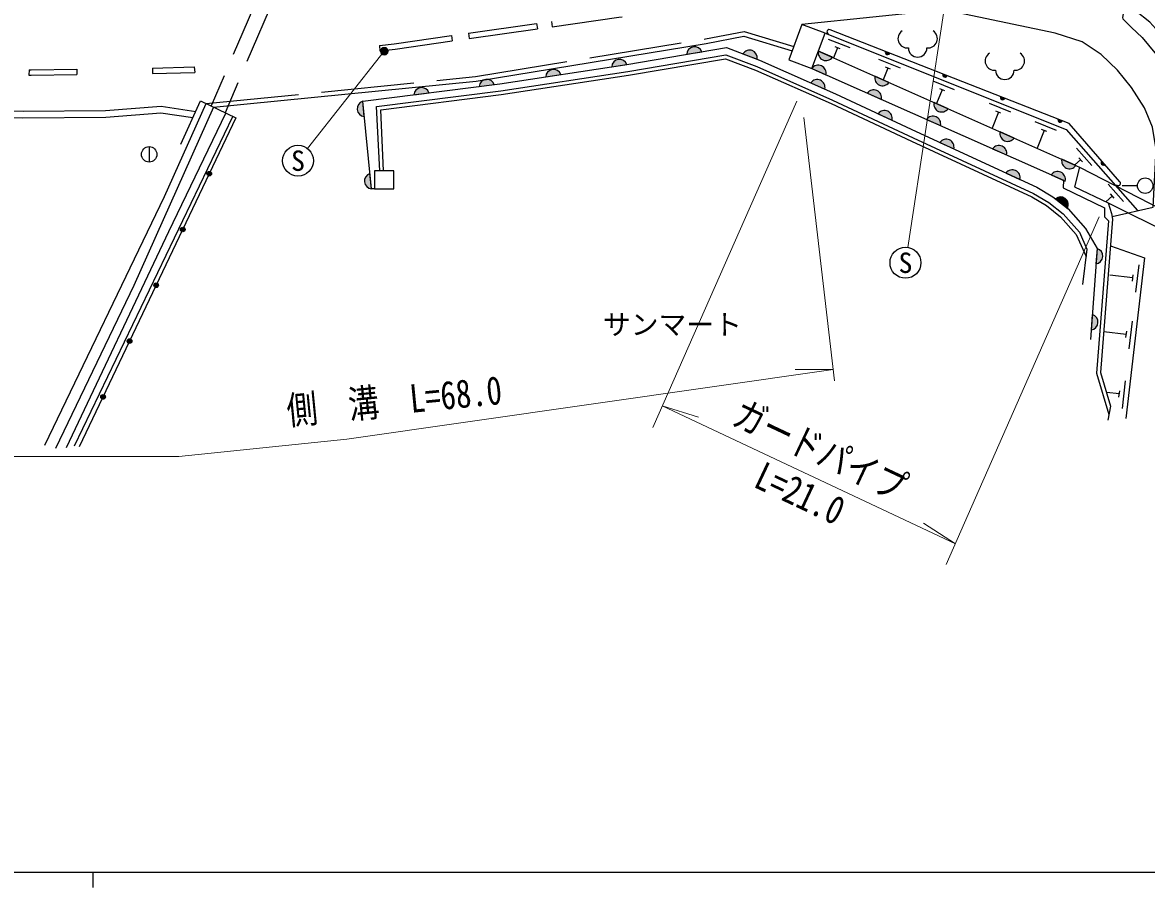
# Model space of a CAD drawing. Units: millimetres at full size, sheet at 1:1000; details may follow other scales. Extents: x 40000 to 680000, y 20000 to 380000.
# Drawn here: x 263454 to 336214, y 204000 to 259989 of the extents above; entities that cross this region are included whole.
import ezdxf
from ezdxf.enums import TextEntityAlignment as Align

# ---------------------------------------------------------------- set-up
doc = ezdxf.new("R2010")
doc.units = ezdxf.units.MM
doc.header["$LTSCALE"] = 1000
doc.linetypes.add('DASHED', pattern=[7.5, 6, -1.5])
for name, color, linetype, lineweight in [('M-BGD', 7, 'Continuous', 25), ('M-STR-HTXT', 7, 'Continuous', 13), ('M-STR-STRC', 7, 'Continuous', 25), ('M-TTL-BAND', 7, 'Continuous', 25)]:
    doc.layers.add(name, color=color, linetype=linetype, lineweight=lineweight)
doc.layers.add('M-BMK-HTXT', color=7, linetype='Continuous')
doc.styles.add('ＭＳ ゴシック', font='')
doc.styles.get('ＭＳ ゴシック').set_extended_font_data('MS Gothic')

msp = doc.modelspace()

# ---------------------------------------------------------------- hatches: boundary and pattern name
at = {"layer": 'M-BGD'}
for points in [[(306452, 257928, -0.82183), (307428, 258094)], [(302573, 257270, 0.82183), (301594, 257120)], [(310089, 257963, -0.82183), (311016, 257612)], [(315878, 257735, -0.82183), (314973, 258137)], [(319313, 258117), (319592, 258008, -0.41421), (319398, 257923, -0.41421)], [(297321, 256466, -0.82183), (298300, 256616)], [(314554, 257010, -0.82183), (315460, 256608)], [(293010, 255840, -0.82183), (293993, 255965)], [(314486, 256082, -0.82183), (315391, 255680)], [(319537, 256109, -0.82183), (318632, 256512)], [(323037, 256657), (323316, 256547, -0.41421), (323122, 256462, -0.41421)], [(288785, 255305, -0.82183), (289768, 255430)], [(318145, 255415, -0.82183), (319050, 255013)], [(285475, 254886, 0.82183), (285574, 253900)], [(323365, 254409, -0.82183), (322460, 254811)], [(326761, 255196), (327040, 255086, -0.41421), (326846, 255002, -0.41421)], [(318840, 254086, -0.82183), (319738, 253666)], [(321972, 253715, -0.82183), (322878, 253312)], [(330485, 253735), (330764, 253626, -0.41421), (330569, 253541, -0.41421)], [(327642, 252509, -0.82183), (326736, 252911)], [(322841, 252224, -0.82183), (323740, 251808)], [(326249, 251815, -0.82183), (327155, 251412)], [(331638, 250734, -0.82183), (330732, 251136)], [(275609, 250338, -0.41421), (275680, 250138, -0.41421), (275480, 250067, -1)], [(327119, 250245, -0.82183), (328018, 249829)], [(330047, 250127, -0.82183), (330953, 249725)], [(333325, 251021), (333522, 250795, -0.41421), (333310, 250809, -0.41421)], [(286045, 249227, -0.82183), (285946, 250212)], [(330314, 248579, -0.82183), (331090, 247963)], [(273891, 246726, -0.41421), (273962, 246526, -0.41421), (273762, 246455, -1)], [(333010, 245355, -0.82183), (332939, 244367)], [(272172, 243114, -0.41421), (272243, 242914, -0.41421), (272043, 242843, -1)], [(332631, 240097, 0.82183), (332702, 241086)], [(270453, 239502, -0.41421), (270524, 239302, -0.41421), (270324, 239231, -1)], [(268735, 235890, -0.41421), (268806, 235690, -0.41421), (268606, 235619, -1)]]:
    msp.add_hatch(color=256, dxfattribs=at).paths.add_polyline_path(points)
at = {"layer": 'M-STR-HTXT'}
msp.add_hatch(color=256, dxfattribs=at).paths.add_polyline_path([(286624, 258103, -1), (287121, 258157, -0.41421), (286900, 257882, -0.41421)])

# ---------------------------------------------------------------- linework, layer by layer
at = {"layer": 'M-BGD', "linetype": 'DASHED'}
for p, q in [((282426, 270326), (275662, 254585)), ((283313, 269858), (276564, 254151))]:
    msp.add_line(p, q, dxfattribs=at)
at = {"layer": 'M-BGD'}
for p, q in [((292317, 259293), (296735, 259921)), ((296735, 259921), (296784, 259574)), ((297691, 260057), (297740, 259710)), ((291226, 259139), (291275, 258792)), ((292317, 259293), (292366, 258947)), ((292366, 258947), (296784, 259574)), ((286554, 258500), (286594, 258152)), ((317021, 258339), (315628, 258895)), ((316214, 258339), (315958, 257699)), ((316376, 258274), (316051, 258403)), ((306452, 257928), (307428, 258094)), ((310089, 257963), (311016, 257612)), ((314973, 258137), (331868, 250631)), ((315878, 257735), (314973, 258137)), ((320283, 257036), (318890, 257592)), ((319313, 258117), (319592, 258008)), ((263889, 256932), (263870, 256583)), ((266977, 256965), (266981, 256615)), ((271865, 257031), (274568, 257108)), ((271865, 257031), (271870, 256681)), ((274568, 257108), (274608, 256760)), ((301594, 257120), (302573, 257270)), ((314554, 257010), (330845, 249773)), ((314554, 257010), (315460, 256608)), ((319475, 257036), (319170, 256273)), ((319637, 256971), (319312, 257101)), ((297321, 256466), (298300, 256616)), ((319537, 256109), (318632, 256512)), ((323794, 255633), (322401, 256190)), ((323037, 256657), (323316, 256547)), ((288785, 255305), (289768, 255430)), ((293010, 255840), (293993, 255965)), ((314486, 256082), (315391, 255680)), ((318145, 255415), (319050, 255013)), ((322986, 255633), (322628, 254736)), ((323149, 255568), (322824, 255698)), ((273700, 252107), (274979, 254914)), ((274979, 254914), (277264, 253814)), ((285574, 253900), (285475, 254886)), ((323365, 254409), (322460, 254811)), ((327434, 254179), (326041, 254736)), ((326761, 255196), (327040, 255086)), ((318840, 254086), (319738, 253666)), ((326626, 254179), (326212, 253144)), ((326788, 254114), (326463, 254244)), ((266817, 232598), (277078, 253903)), ((277264, 253814), (267129, 232515)), ((321972, 253715), (322878, 253312)), ((330395, 252996), (329002, 253553)), ((330485, 253735), (330764, 253626)), ((327642, 252509), (326736, 252911)), ((329587, 252996), (329129, 251848)), ((329750, 252931), (329425, 253061)), ((271654, 251952), (271654, 250952)), ((322841, 252224), (323740, 251808)), ((326249, 251815), (327155, 251412)), ((332667, 250733), (331677, 251860)), ((331638, 250734), (330732, 251136)), ((331946, 251099), (331567, 250765)), ((332062, 250967), (331831, 251230)), ((333325, 251021), (333522, 250795)), ((286045, 249227), (285946, 250212)), ((327119, 250245), (328018, 249829)), ((330047, 250127), (330953, 249725)), ((286233, 249227), (286045, 249227)), ((334722, 248394), (333732, 249521)), ((334117, 248628), (333886, 248891)), ((335627, 249425), (334627, 249425)), ((330314, 248579), (331090, 247963)), ((334001, 248759), (333581, 248390)), ((332359, 245326), (332072, 243037)), ((333010, 245355), (332939, 244367)), ((335525, 242524), (335734, 244312)), ((335331, 243453), (333841, 243627)), ((335307, 243244), (335356, 243661)), ((332702, 241086), (332631, 240097)), ((335099, 238872), (335307, 240659)), ((334905, 239800), (333440, 239971)), ((334881, 239592), (334929, 240009)), ((334648, 235014), (334857, 236802)), ((334455, 235943), (333614, 236041)), ((334430, 235735), (334479, 236152)), ((333878, 235153), (333704, 234257))]:
    msp.add_line(p, q, dxfattribs=at)
for points in [[(333980, 247438), (336649, 248043), (336830, 251769), (336598, 253205), (336075, 254467), (335242, 255771), (334340, 256913), (333278, 257917), (332048, 258736), (330292, 259293), (323103, 260805), (313907, 259864)], [(297740, 259710), (302063, 260324), (302267, 260355)], [(275809, 254514), (292811, 256189), (307712, 258639), (310148, 259101), (313274, 258159)], [(286554, 258500), (287523, 258613), (291226, 259139)], [(315407, 259307), (331011, 253073), (335632, 247812)], [(334496, 249677), (331207, 253452), (315729, 259523)], [(286045, 249227), (285475, 254886), (294348, 256010), (302573, 257270), (309030, 258365), (311159, 257558), (316083, 255373), (321294, 252940), (329106, 249325), (330144, 248714), (331135, 247928), (332256, 246660), (333010, 245355), (332585, 239465)], [(286594, 258152), (287568, 258265), (291275, 258792)], [(286580, 250377), (286379, 254547), (294410, 255564), (302645, 256826), (308985, 257901), (310988, 257141), (315896, 254964), (321104, 252532), (328897, 248926), (329889, 248343), (330824, 247600), (331874, 246413), (332359, 245326)], [(286831, 250377), (286640, 254328), (294445, 255317), (302685, 256579), (308960, 257643), (310893, 256910), (315793, 254736), (320999, 252305), (328781, 248704), (329747, 248136), (330651, 247418), (331661, 246276), (332299, 244848)], [(263889, 256932), (264016, 256925), (266977, 256965)], [(237596, 256430), (245049, 255380), (252389, 254535), (256191, 254177), (260463, 253875), (263487, 253816), (268843, 253869), (272418, 254144), (274486, 253832)], [(263870, 256583), (264009, 256575), (266981, 256615)], [(271870, 256681), (271872, 256681), (274593, 256759), (274608, 256760)], [(264909, 232634), (272656, 248734), (275347, 254737)], [(275809, 254514), (270666, 242974), (265591, 232410)], [(266303, 232483), (272928, 246450), (276623, 254123)], [(331868, 250631), (331554, 249349), (333737, 248316), (333952, 247626), (334009, 247249), (333233, 237324), (333878, 235153)], [(330845, 249773), (330818, 249296), (333487, 247988), (333487, 247417), (333750, 247154), (332980, 237297), (333775, 234622)], [(333875, 245533), (336087, 244754), (334872, 234347)]]:
    msp.add_lwpolyline(points, dxfattribs=at)
for points in [[(334671, 260222), (335245, 259657), (335921, 259011), (336760, 258015), (337462, 257076), (337572, 257018), (337744, 256998), (337931, 257016), (338079, 257112), (338204, 257283), (338232, 257472), (338213, 257687), (338079, 257950), (337390, 258931), (336419, 260006), (335491, 260748), (335377, 260825), (335212, 260849), (335020, 260816), (334817, 260720), (334709, 260558), (334667, 260315)], [(313054, 257567), (314554, 257010), (315407, 259307), (313907, 259864)], [(286233, 249227), (287483, 249227), (287483, 250377), (286233, 250377)]]:
    msp.add_lwpolyline(points, close=True, dxfattribs=at)
at = {"layer": 'M-BGD', "linetype": 'DASHED'}
for points in [[(275347, 254737), (292772, 256487), (307660, 258934), (310164, 259410), (313379, 258441)], [(240405, 256466), (245104, 255803), (252433, 254960), (256226, 254602), (260483, 254301), (263489, 254242), (268824, 254296), (272434, 254574), (274670, 254236)], [(331868, 250631), (343511, 244650), (358068, 238035)], [(333737, 248316), (342458, 243939), (357876, 236885)]]:
    msp.add_lwpolyline(points, dxfattribs=at)
at = {"layer": 'M-BGD'}
for centre, radius in [((271654, 251452), 500), ((275545, 250202), 150), ((336127, 249425), 500), ((273826, 246590), 150), ((272108, 242978), 150), ((270389, 239366), 150), ((268670, 235754), 150)]:
    msp.add_circle(centre, radius, dxfattribs=at)
for centre, radius, start, end in [((315674, 259383), 150, 68.58321, 248.58321), ((320721, 258941), 600, 122.72029, 277.24592), ((322073, 258941), 600, 262.75408, 57.27971), ((306956, 257914), 505, 20.79316, 178.45135), ((321397, 258346), 600, 180, 0), ((302098, 257099), 505, 19.8843, 177.54249), ((310518, 257696), 505, 350.39825, 148.05644), ((315465, 258026), 505, 167.21737, 324.87557), ((319453, 258062), 150, 158.58321, 338.58321), ((326367, 257493), 600, 122.72029, 277.24592), ((327718, 257493), 600, 262.75408, 57.27971), ((297825, 256444), 505, 19.8843, 177.54249), ((314967, 256720), 505, 347.21737, 144.87557), ((327043, 256898), 600, 180, 0), ((293514, 255806), 505, 18.38911, 176.0473), ((314899, 255791), 505, 347.24557, 144.90376), ((319124, 256400), 505, 167.21737, 324.87557), ((323177, 256602), 150, 158.58321, 338.58321), ((289288, 255270), 505, 18.38911, 176.0473), ((318558, 255124), 505, 347.21737, 144.87557), ((285622, 254403), 505, 106.92353, 264.58172), ((322952, 254699), 505, 167.21737, 324.87557), ((326900, 255141), 150, 158.58321, 338.58321), ((319248, 253787), 505, 346.14196, 143.80015), ((322385, 253424), 505, 347.21737, 144.87557), ((330624, 253681), 150, 158.58321, 338.58321), ((327229, 252800), 505, 167.21737, 324.87557), ((323249, 251927), 505, 346.34088, 143.99907), ((326662, 251524), 505, 347.21737, 144.87557), ((331225, 251024), 505, 167.21737, 324.87557), ((327528, 249948), 505, 346.34088, 143.99907), ((330460, 249837), 505, 347.21737, 144.87557), ((333423, 250908), 150, 131.06414, 311.06414), ((286093, 249729), 505, 106.92353, 264.58172), ((334383, 249578), 150, 221.06414, 41.06414), ((330641, 248195), 505, 332.71239, 130.37058), ((332877, 244868), 505, 277.04607, 74.70426), ((332569, 240599), 505, 277.04607, 74.70426)]:
    msp.add_arc(centre, radius, start, end, dxfattribs=at)
at = {"layer": 'M-STR-HTXT'}
for p, q in [((323448, 263076), (320760, 245425)), ((286872, 258130), (281907, 251830)), ((313586, 254906), (304252, 233781)), ((314029, 253844), (316020, 236796)), ((333154, 247419), (323250, 224909)), ((315935, 237528), (313480, 237521)), ((304868, 235176), (323839, 226248)), ((304868, 235176), (307213, 234450)), ((323839, 226248), (321785, 227592))]:
    msp.add_line(p, q, dxfattribs=at)
msp.add_lwpolyline([(236581, 233528), (245157, 232553), (255777, 231902), (273575, 231902), (284457, 233011), (315935, 237528)], dxfattribs=at)
msp.add_circle((286872, 258130), 250, dxfattribs=at)
at = {"layer": 'M-STR-STRC'}
for centre in [(281288, 251044), (320610, 244436)]:
    msp.add_circle(centre, 1000, dxfattribs=at)
at = {"layer": 'M-TTL-BAND'}
for p, q in [((40000, 205000), (579000, 205000)), ((268000, 205000), (268000, 204000))]:
    msp.add_line(p, q, dxfattribs=at)

# ---------------------------------------------------------------- texts
at = {"layer": 'M-BMK-HTXT', "style": 'ＭＳ ゴシック'}
msp.add_text('サンマート', height=1320, dxfattribs=at).set_placement((305524, 240442), align=Align.MIDDLE_CENTER)
at = {"layer": 'M-STR-HTXT', "style": 'ＭＳ ゴシック', "width": 0.8}
for s, rotation, p in [('側\u3000溝\u3000L=68.0', 5.596, (287657, 234075)), ('ガードパイプ', 334.797, (314477, 230974))]:
    msp.add_text(s, height=1833, rotation=rotation, dxfattribs=at).set_placement(p, align=Align.BOTTOM_CENTER)
msp.add_text('L=21.0', height=1833, rotation=334.797, dxfattribs=at).set_placement((314178, 230350), align=Align.TOP_CENTER)
at = {"layer": 'M-STR-STRC', "style": 'ＭＳ ゴシック'}
for p in [(281288, 251044), (320610, 244436)]:
    msp.add_text('S', height=1320, dxfattribs=at).set_placement(p, align=Align.MIDDLE_CENTER)

doc.saveas('drawing.dxf')
